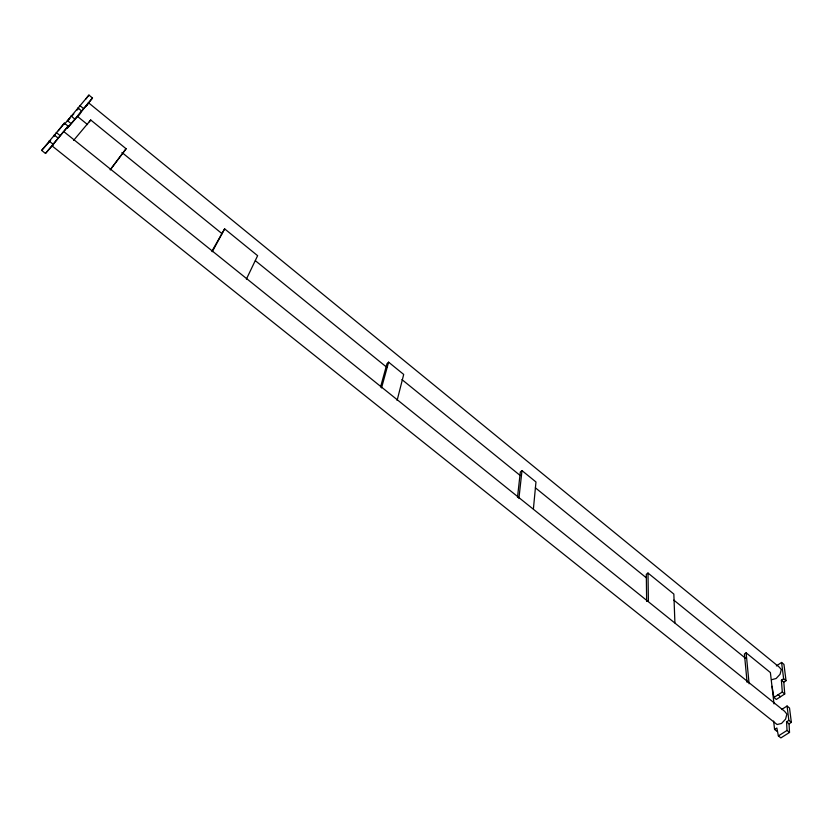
<?xml version="1.0" encoding="UTF-8"?>
<svg xmlns="http://www.w3.org/2000/svg" width="833" height="833" viewBox="0 0 833 833"><rect width="100%" height="100%" fill="white"/><g stroke="black" fill="none" stroke-linecap="round" stroke-linejoin="round"><path stroke-width="1.25" d="M533.412 508.786L535.973 481.974L521.989 470.614L520.333 471.988L517.491 497.363M518.907 498.509L521.989 470.614M397.102 400.454L403.703 374.444L388.605 362.168L386.991 363.688L380.556 387.022M381.535 387.939L388.605 362.168M246.381 279.138L257.626 255.689L224.629 228.856L211.936 251.17M212.28 251.722L224.629 228.856M110.237 169.693L126.095 148.753L90.724 119.994L73.627 140.381M110.268 169.838L126.095 148.753M52.021 145.858L63.714 131.52L784.624 711.309L786.862 714.079L785.581 719.118L781.531 723.46L777.095 724.523L52.021 145.858L52.771 145.161M87.58 124.606L77.469 116.412L88.569 102.803L779.157 667.035L781.292 669.534L780.052 674.293L776.148 678.489L771.889 679.655M85.893 106.291L88.569 102.803M53.541 144.369L45.471 153.439L41.65 150.409L64.38 123.138L68.119 126.147L63.579 131.916M53.801 136.612L55.311 134.686M58.341 130.833L64.38 123.138M64.453 124.221L88.944 95.097L92.494 98.002L86.215 105.947M77.198 110.029L78.76 108.04M85.809 99.075L88.944 95.097M45.471 153.439L68.119 126.147M92.494 98.002L67.379 128.095L80.739 112.903M89.246 121.868L90.724 119.994M80.166 113.361L77.469 116.412M50.636 140.433L41.65 150.409M69.628 118.692L67.942 120.618L69.837 118.213L68.306 119.942M72.148 115.808L73.835 113.882M674.917 622.917L673.845 594.064L647.991 573.042L646.304 574.291L646.647 601.416M774.013 703.885L770.39 672.554L746.118 652.822L744.41 653.978L747.107 682.362M776.356 665.921L781.573 662.464L783.957 664.411L786.029 680.696L783.811 682.144L784.738 693.983L776.325 699.439L773.899 697.481L772.056 686.309M784.738 693.983L782.302 692.015L781.406 680.186L783.624 678.728L781.573 662.464M773.899 697.481L782.302 692.015M781.635 709.518L787.06 706.03L789.517 708.019L791.35 722.367L789.049 723.825L789.528 732.446L780.875 737.903L778.376 735.914L776.866 728L774.586 729.448L777.064 731.426M789.528 732.446L787.029 730.447L786.56 721.836L788.861 720.368L787.06 706.03M778.376 735.914L787.029 730.447M54.239 134.988L58.039 138.028M786.56 721.836L789.049 723.825M49.032 140.996L52.854 144.057M56.217 132.468L60.007 135.519M788.861 720.368L791.35 722.367M67.348 120.546L71.003 123.503M778.095 694.743L780.521 696.7M121.951 152.491L222.015 233.656M255.377 260.708L386.783 367.291M401.943 379.588L520.209 475.508M535.369 487.805L646.554 577.998M673.845 600.135L745.618 658.341M70.961 115.933L74.626 118.9M79.822 105.52L83.435 108.467M783.624 678.728L786.029 680.696M77.896 107.957L81.519 110.893M781.406 680.186L783.811 682.144M773.638 721.076L774.586 729.448M746.118 652.822L749.106 683.778M647.991 573.042L648.397 601.447"/></g></svg>
